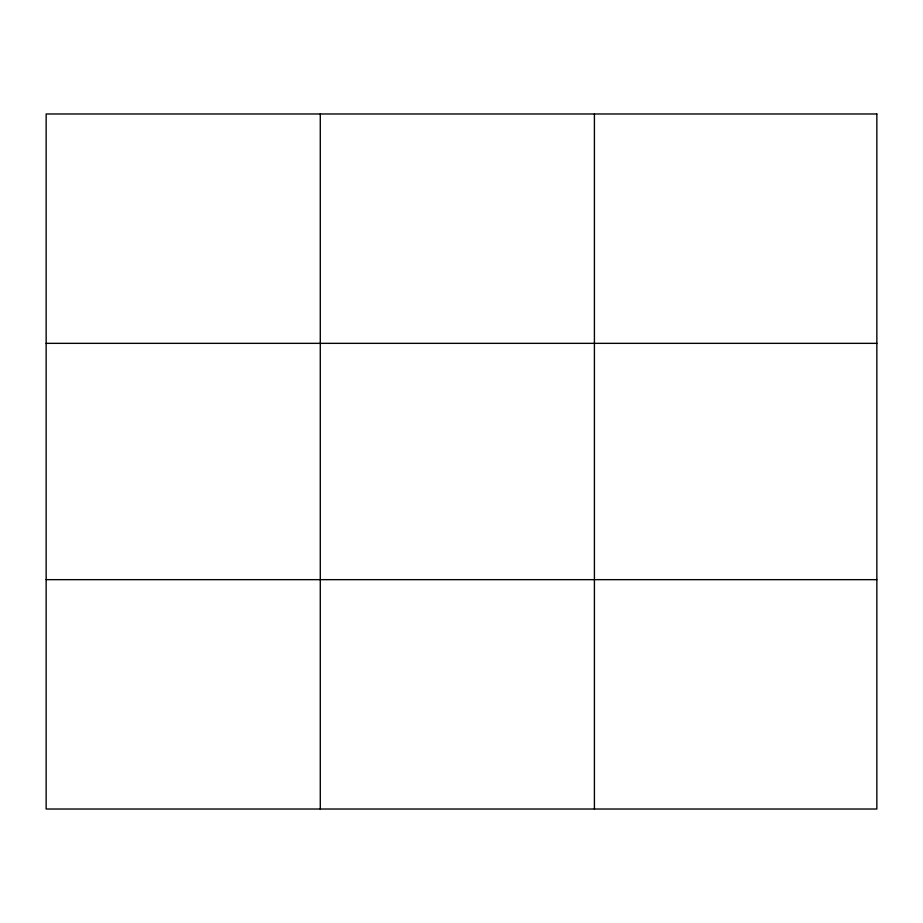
<?xml version="1.0" encoding="UTF-8"?>
<svg xmlns="http://www.w3.org/2000/svg" width="923" height="923" viewBox="0 0 923 923"><rect width="100%" height="100%" fill="white"/><g stroke="black" fill="none" stroke-linecap="round" stroke-linejoin="round"><path stroke-width="1.38" d="M320.281 809.021L320.281 113.979M594.412 809.021L594.412 113.979M46.15 343.344L876.85 343.344M46.15 579.656L876.85 579.656M876.85 113.979L876.85 809.021L46.15 809.021L46.15 113.979L876.85 113.979"/></g></svg>
